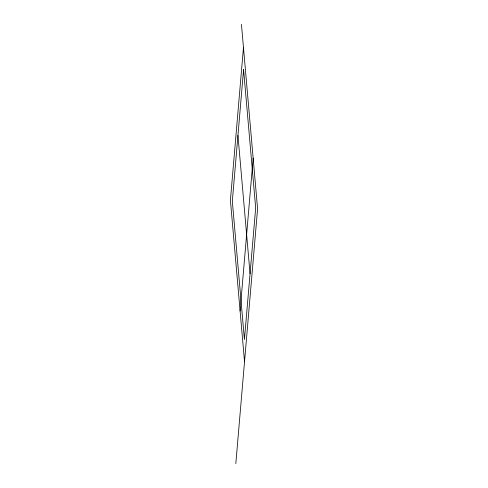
<?xml version="1.0" encoding="UTF-8"?>
<svg xmlns="http://www.w3.org/2000/svg" width="488" height="488" viewBox="0 0 488 488"><rect width="100%" height="100%" fill="white"/><g stroke="black" fill="none" stroke-linecap="round" stroke-linejoin="round"><path stroke-width="0.73" d="M243.469 47.458L230.409 200.306L244.531 361.7M240.096 310.978L253.15 158.13M235.826 463.6L257.591 208.858L241.45 24.4M237.949 135.408L250.051 273.75M243.573 69.601L232.325 201.221L244.427 339.556L255.675 207.943L243.573 69.601"/></g></svg>
